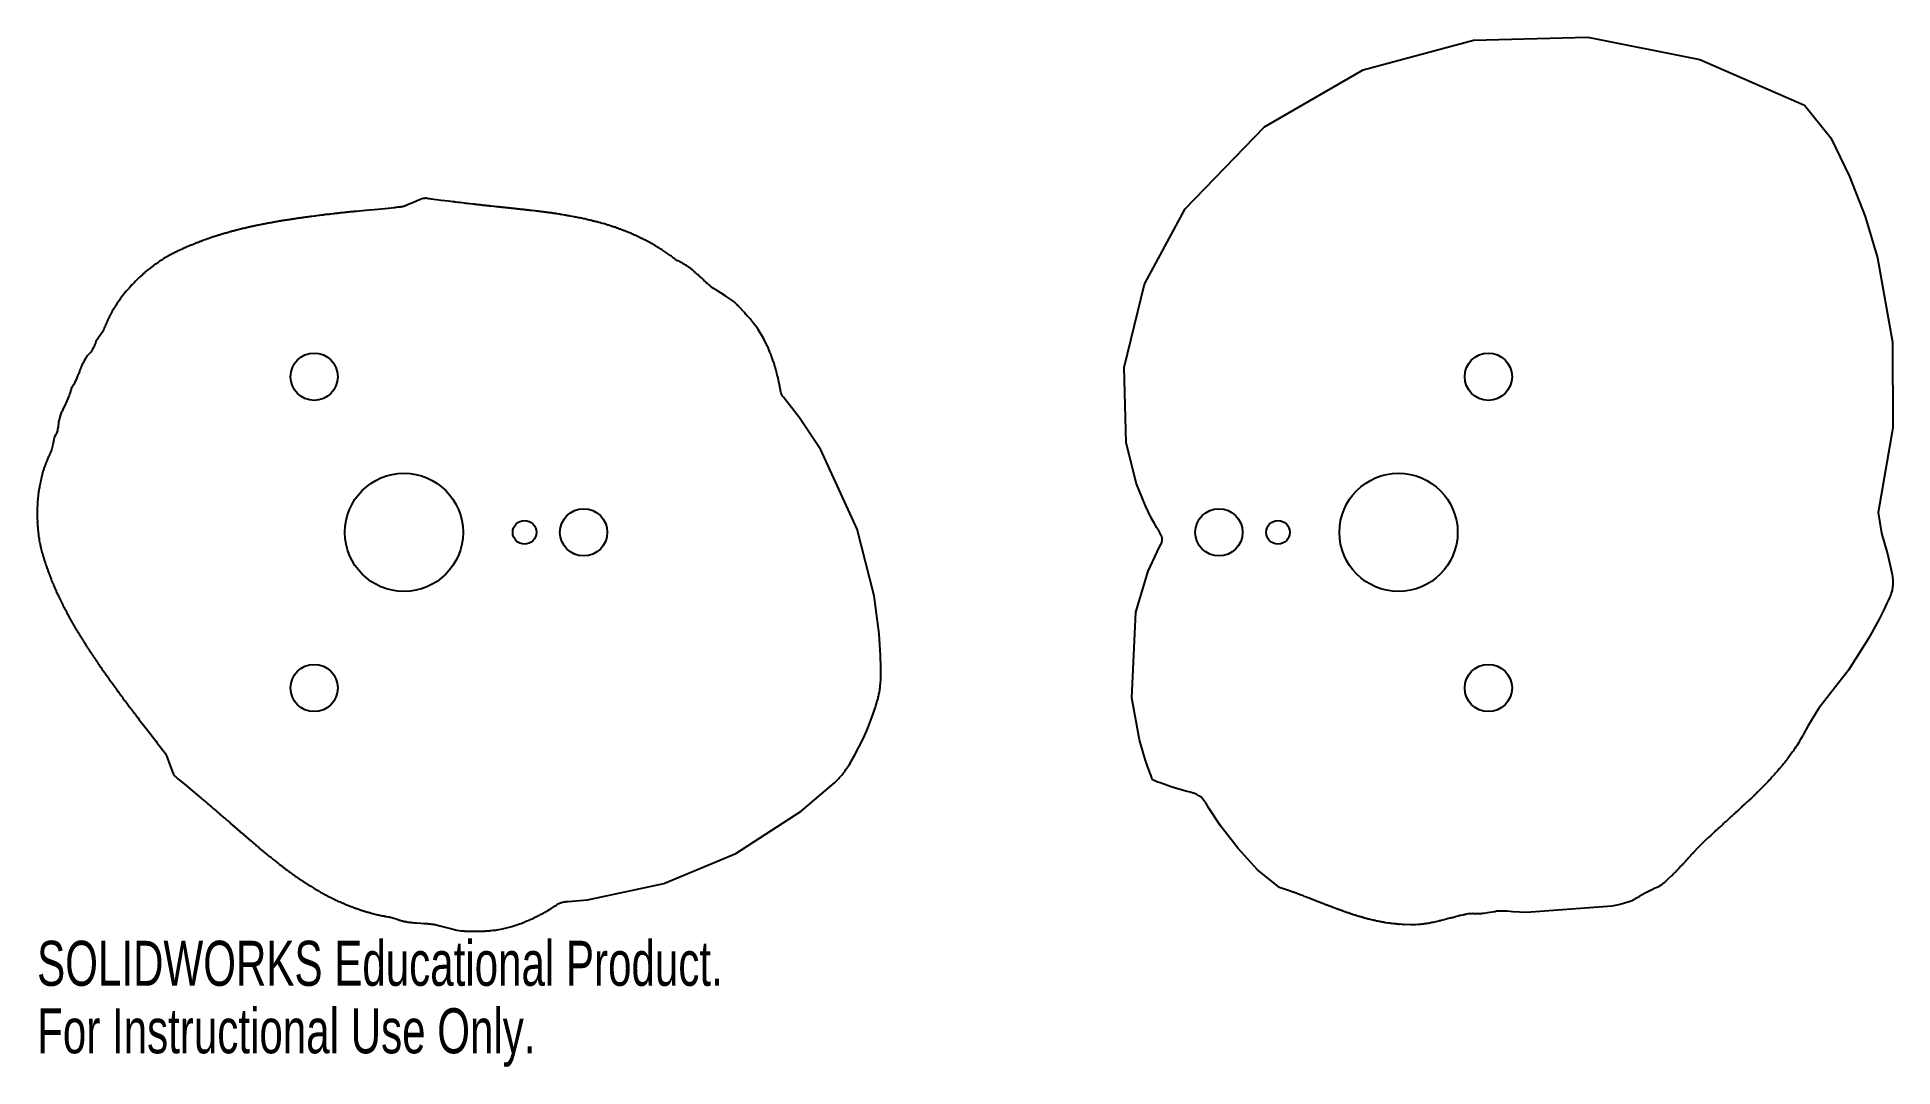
# Model space of a CAD drawing. Header units: inches. Extents: x -1.55 to 6.3, y -2.26 to 2.09.
import ezdxf

# ---------------------------------------------------------------- set-up
doc = ezdxf.new("R2010")
doc.units = ezdxf.units.IN
doc.header["$MEASUREMENT"] = 0
doc.styles.add('SLDTEXTSTYLE0', font='TXT', dxfattribs={"width": 0.7})

msp = doc.modelspace()

# ---------------------------------------------------------------- linework, layer by layer
at = {"color": 7, "linetype": 'Continuous', "flags": 128}
for points in [[(3.1971, 0), (3.1959, 0.0019), (3.195, 0.0033), (3.1934, 0.006), (3.1905, 0.0107), (3.1854, 0.0191), (3.1765, 0.0343), (3.1614, 0.0619), (3.1366, 0.1122), (3.0994, 0.2053), (3.0557, 0.3787), (3.0463, 0.6973), (3.1323, 1.0491), (3.3049, 1.3677), (3.64, 1.715), (4.0586, 1.9558), (4.5249, 2.0821), (5.0081, 2.0944), (5.482, 1.9993), (5.9257, 1.8071), (6.0369, 1.668), (6.1158, 1.5045), (6.182, 1.3354), (6.2346, 1.1616), (6.2972, 0.8042), (6.2991, 0.4414), (6.2374, 0.0839), (6.2508, -0.003), (6.2757, -0.0903), (6.2879, -0.1397), (6.2966, -0.1787), (6.2975, -0.1866), (6.2981, -0.1927), (6.2985, -0.1989), (6.2987, -0.2038), (6.299, -0.2149), (6.2982, -0.2236), (6.2981, -0.2306), (6.2974, -0.2362), (6.2965, -0.2417), (6.2955, -0.2459), (6.2933, -0.2526), (6.2917, -0.2579), (6.2903, -0.2633), (6.2884, -0.2672), (6.2865, -0.2732), (6.2845, -0.2777), (6.2808, -0.2857), (6.2742, -0.2999), (6.262, -0.3252), (6.2395, -0.37), (6.1965, -0.4485), (6.1109, -0.5834), (5.9861, -0.744), (5.9399, -0.8195), (5.9215, -0.8541), (5.9191, -0.859), (5.9165, -0.8623), (5.913, -0.8691), (5.9089, -0.8754), (5.9056, -0.8803), (5.903, -0.8853), (5.9008, -0.889), (5.8967, -0.8957), (5.8924, -0.9022), (5.8888, -0.9071), (5.8844, -0.9135), (5.881, -0.9185), (5.878, -0.924), (5.8749, -0.9276), (5.8605, -0.9478), (5.8542, -0.9567), (5.8511, -0.9604), (5.8486, -0.9631), (5.8464, -0.9669), (5.844, -0.9694), (5.8403, -0.9743), (5.8366, -0.9791), (5.8334, -0.9827), (5.8211, -0.9977), (5.819, -1.0004), (5.817, -1.0022), (5.8138, -1.0058), (5.811, -1.0098), (5.8087, -1.0127), (5.8054, -1.0162), (5.8029, -1.019), (5.7982, -1.0238), (5.7966, -1.0261), (5.7948, -1.0274), (5.7923, -1.0303), (5.7876, -1.0355), (5.7833, -1.0409), (5.781, -1.0429), (5.7796, -1.0449), (5.7769, -1.0477), (5.7746, -1.0497), (5.771, -1.0538), (5.7688, -1.0559), (5.7674, -1.0578), (5.7644, -1.0609), (5.7616, -1.0636), (5.7593, -1.0657), (5.7556, -1.0696), (5.7489, -1.0767), (5.7466, -1.0787), (5.7452, -1.0806), (5.7422, -1.0836), (5.7391, -1.0866), (5.7366, -1.0888), (5.7331, -1.0924), (5.7303, -1.095), (5.7276, -1.0978), (5.7251, -1.0996), (5.7223, -1.1023), (5.7203, -1.1047), (5.7163, -1.1083), (5.7114, -1.1132), (5.709, -1.1151), (5.7076, -1.117), (5.7035, -1.1207), (5.7007, -1.1239), (5.6956, -1.1286), (5.6935, -1.1308), (5.6915, -1.1322), (5.6895, -1.1345), (5.6876, -1.136), (5.6844, -1.1389), (5.6774, -1.1456), (5.6742, -1.1484), (5.6716, -1.1505), (5.6695, -1.1528), (5.6676, -1.1543), (5.6643, -1.1571), (5.6614, -1.1604), (5.659, -1.1628), (5.6557, -1.1657), (5.653, -1.1677), (5.6486, -1.172), (5.6385, -1.1815), (5.636, -1.1838), (5.6337, -1.1853), (5.6319, -1.1873), (5.6301, -1.1884), (5.6272, -1.1917), (5.6245, -1.1938), (5.6201, -1.198), (5.6156, -1.2022), (5.6119, -1.2052), (5.6097, -1.2079), (5.6074, -1.2093), (5.6037, -1.2123), (5.6006, -1.2161), (5.5976, -1.2183), (5.5946, -1.2216), (5.5919, -1.2236), (5.5873, -1.2276), (5.5827, -1.2316), (5.5794, -1.2351), (5.5749, -1.2393), (5.5711, -1.2422), (5.5679, -1.2459), (5.5648, -1.248), (5.5625, -1.2506), (5.5606, -1.2526), (5.5569, -1.2555), (5.5505, -1.2612), (5.5472, -1.2648), (5.5441, -1.267), (5.5394, -1.2719), (5.5291, -1.2816), (5.5208, -1.2889), (5.5063, -1.3025), (5.4881, -1.3203), (5.4743, -1.3346), (5.4547, -1.3549), (5.4524, -1.3581), (5.4501, -1.3602), (5.4461, -1.3639), (5.4425, -1.368), (5.44, -1.3715), (5.435, -1.3763), (5.4312, -1.3803), (5.4276, -1.3843), (5.4251, -1.3878), (5.4214, -1.3918), (5.4182, -1.3947), (5.4131, -1.4003), (5.4097, -1.4039), (5.4074, -1.4071), (5.4043, -1.4096), (5.4026, -1.4121), (5.3942, -1.4212), (5.3857, -1.4302), (5.382, -1.4341), (5.3786, -1.4369), (5.3738, -1.4418), (5.3701, -1.4458), (5.3663, -1.4497), (5.3629, -1.4525), (5.3502, -1.4644), (5.3445, -1.4698), (5.3396, -1.4736), (5.3351, -1.4779), (5.3312, -1.4809), (5.3158, -1.4934), (5.3094, -1.4982), (5.304, -1.5012), (5.2937, -1.5054), (5.2834, -1.5095), (5.2791, -1.5116), (5.2756, -1.5132), (5.2707, -1.5157), (5.2667, -1.5175), (5.26, -1.5213), (5.256, -1.5231), (5.2532, -1.5252), (5.2478, -1.5279), (5.2355, -1.5343), (5.226, -1.5397), (5.2194, -1.544), (5.2139, -1.5468), (5.2088, -1.5501), (5.2044, -1.5521), (5.1992, -1.5554), (5.1951, -1.558), (5.1907, -1.5598), (5.1872, -1.5612), (5.1798, -1.5637), (5.1741, -1.5658), (5.1636, -1.5689), (5.1446, -1.5736), (5.1101, -1.5803), (4.7486, -1.6077), (4.6917, -1.6047), (4.6667, -1.6027), (4.6558, -1.6025), (4.6509, -1.602), (4.6472, -1.6024), (4.6428, -1.6019), (4.6394, -1.6021), (4.6333, -1.6022), (4.6273, -1.6024), (4.6225, -1.6026), (4.6192, -1.6035), (4.6165, -1.6042), (4.6118, -1.6049), (4.6034, -1.6067), (4.5841, -1.6098), (4.569, -1.6116), (4.562, -1.6125), (4.559, -1.6132), (4.5565, -1.6129), (4.5535, -1.6131), (4.551, -1.6133), (4.5486, -1.6138), (4.5467, -1.6135), (4.5436, -1.6137), (4.5411, -1.6139), (4.5383, -1.6136), (4.5356, -1.6138), (4.5293, -1.6134), (4.5244, -1.6133), (4.5205, -1.6126), (4.5174, -1.6128), (4.5119, -1.6128), (4.5021, -1.6137), (4.4951, -1.615), (4.492, -1.6156), (4.4895, -1.616), (4.4868, -1.6173), (4.4843, -1.6176), (4.48, -1.6184), (4.4714, -1.6206), (4.4675, -1.6211), (4.4648, -1.6224), (4.4609, -1.623), (4.458, -1.6239), (4.4526, -1.625), (4.4407, -1.6284), (4.4355, -1.6299), (4.4314, -1.6308), (4.4276, -1.6317), (4.4245, -1.6321), (4.4193, -1.6335), (4.414, -1.6349), (4.41, -1.6363), (4.4007, -1.639), (4.3932, -1.6404), (4.3885, -1.6418), (4.3848, -1.6429), (4.3809, -1.6433), (4.378, -1.6445), (4.3713, -1.6459), (4.366, -1.6472), (4.3539, -1.6498), (4.3485, -1.6507), (4.3443, -1.6513), (4.3406, -1.6525), (4.3375, -1.6526), (4.3322, -1.6538), (4.3267, -1.6542), (4.3226, -1.6553), (4.3171, -1.6556), (4.313, -1.6567), (4.3086, -1.657), (4.3052, -1.6571), (4.301, -1.6582), (4.2975, -1.6584), (4.2912, -1.6587), (4.28, -1.6592), (4.2601, -1.66), (4.2349, -1.6591), (4.2286, -1.6592), (4.2238, -1.6584), (4.2152, -1.6577), (4.2102, -1.6578), (4.2064, -1.657), (4.2024, -1.657), (4.1994, -1.6567), (4.1956, -1.6562), (4.1925, -1.6562), (4.1896, -1.6553), (4.1871, -1.6554), (4.1802, -1.6545), (4.1749, -1.6537), (4.1695, -1.653), (4.1652, -1.6527), (4.153, -1.6508), (4.1477, -1.6498), (4.1452, -1.6497), (4.1435, -1.649), (4.1405, -1.6485), (4.1382, -1.6479), (4.134, -1.6471), (4.1297, -1.6468), (4.1265, -1.6459), (4.1196, -1.6447), (4.1141, -1.6437), (4.1089, -1.6421), (4.1045, -1.6416), (4.1011, -1.6407), (4.0986, -1.6397), (4.0938, -1.6386), (4.0883, -1.6375), (4.0857, -1.6366), (4.0829, -1.6362), (4.0795, -1.6353), (4.0769, -1.6343), (4.0741, -1.6342), (4.0721, -1.6333), (4.0691, -1.6326), (4.0667, -1.6321), (4.0641, -1.631), (4.0613, -1.6303), (4.0586, -1.6298), (4.056, -1.6288), (4.0533, -1.6279), (4.0506, -1.6274), (4.0479, -1.6265), (4.0453, -1.6255), (4.0423, -1.6247), (4.0399, -1.6241), (4.0345, -1.6229), (4.0319, -1.6218), (4.0292, -1.6211), (4.0265, -1.6205), (4.0239, -1.6194), (4.0212, -1.6185), (4.0185, -1.6179), (4.0159, -1.617), (4.0133, -1.6159), (4.0106, -1.6152), (4.0079, -1.6145), (4.0053, -1.6133), (4.0027, -1.6125), (3.9999, -1.6119), (3.9973, -1.6108), (3.9947, -1.6098), (3.992, -1.6091), (3.9894, -1.6083), (3.9868, -1.6071), (3.9835, -1.606), (3.981, -1.6048), (3.9763, -1.6034), (3.9738, -1.6022), (3.9711, -1.6013), (3.9684, -1.6006), (3.9658, -1.5995), (3.9633, -1.5984), (3.9606, -1.5977), (3.9579, -1.5968), (3.9554, -1.5956), (3.9528, -1.5947), (3.9501, -1.5939), (3.9472, -1.5928), (3.9449, -1.5917), (3.9416, -1.5905), (3.9389, -1.5899), (3.9343, -1.5883), (3.9318, -1.5871), (3.9291, -1.5862), (3.9265, -1.5854), (3.9239, -1.5841), (3.9214, -1.583), (3.9187, -1.5823), (3.9161, -1.5812), (3.9136, -1.58), (3.911, -1.5791), (3.9083, -1.5782), (3.9055, -1.5768), (3.903, -1.5765), (3.9002, -1.5751), (3.898, -1.5741), (3.8953, -1.5733), (3.8927, -1.5721), (3.8896, -1.5706), (3.8868, -1.5702), (3.8823, -1.5681), (3.8791, -1.5669), (3.8766, -1.5656), (3.872, -1.5639), (3.8674, -1.5621), (3.8638, -1.5608), (3.8573, -1.5584), (3.8538, -1.5567), (3.8508, -1.5561), (3.8481, -1.5547), (3.846, -1.5537), (3.8422, -1.5526), (3.8396, -1.5511), (3.8365, -1.5505), (3.8345, -1.5491), (3.8314, -1.5485), (3.8294, -1.5472), (3.8253, -1.546), (3.8217, -1.5446), (3.819, -1.5431), (3.8137, -1.5417), (3.8087, -1.5397), (3.8049, -1.5378), (3.7957, -1.5346), (3.7919, -1.5327), (3.7885, -1.5319), (3.7803, -1.5288), (3.7739, -1.5263), (3.7701, -1.5252), (3.7675, -1.5237), (3.7645, -1.5228), (3.7622, -1.5221), (3.7415, -1.5143), (3.7038, -1.5014), (3.6105, -1.4268), (3.5286, -1.3376), (3.4547, -1.2418), (3.405, -1.1658), (3.3921, -1.1439), (3.3903, -1.1408), (3.3884, -1.1389), (3.387, -1.1366), (3.386, -1.1346), (3.3831, -1.1308), (3.3806, -1.1279), (3.3786, -1.126), (3.3768, -1.1239), (3.3749, -1.1215), (3.3728, -1.12), (3.37, -1.1179), (3.3677, -1.1162), (3.3652, -1.1153), (3.3634, -1.1139), (3.3538, -1.1084), (3.3512, -1.1074), (3.3486, -1.1062), (3.3459, -1.1048), (3.3434, -1.1043), (3.334, -1.1012), (3.3264, -1.0993), (3.3128, -1.0957), (3.2887, -1.089), (3.2459, -1.0759), (3.2036, -1.0613), (3.1851, -1.0545), (3.177, -1.0514), (3.1734, -1.0501), (3.1711, -1.0483), (3.1666, -1.0452), (3.1645, -1.0399), (3.1604, -1.0294), (3.1524, -1.0081), (3.1375, -0.9652), (3.112, -0.8781), (3.0796, -0.6995), (3.0959, -0.3381), (3.1481, -0.1644), (3.1858, -0.0818), (3.1965, -0.0617), (3.2019, -0.0518), (3.2028, -0.0506), (3.2028, -0.0492), (3.2035, -0.0478), (3.2042, -0.0467), (3.2042, -0.0453), (3.2049, -0.0441), (3.2056, -0.0429), (3.2056, -0.0415), (3.2063, -0.0402), (3.2063, -0.0388), (3.2076, -0.0363), (3.2079, -0.035), (3.2083, -0.0337), (3.2082, -0.0309), (3.2081, -0.0277), (3.208, -0.0252), (3.2073, -0.024), (3.2072, -0.0226), (3.2071, -0.0212), (3.2063, -0.02), (3.2064, -0.0184), (3.2059, -0.0173), (3.2055, -0.016), (3.2051, -0.0147), (3.204, -0.0122), (3.2026, -0.0098), (3.1995, -0.005), (3.198, -0.0026), (3.1972, -0.0014), (3.1971, 0)], [(0, 1.3788), (-0.0024, 1.378), (-0.0048, 1.3773), (-0.0073, 1.3769), (-0.0098, 1.3765), (-0.0131, 1.3765), (-0.0154, 1.3756), (-0.0199, 1.3755), (-0.0234, 1.3748), (-0.0263, 1.3748), (-0.0312, 1.3739), (-0.0362, 1.3737), (-0.04, 1.3729), (-0.0807, 1.3688), (-0.1266, 1.3646), (-0.1468, 1.3626), (-0.1627, 1.3608), (-0.1882, 1.359), (-0.1995, 1.3574), (-0.2083, 1.3568), (-0.2118, 1.3563), (-0.2146, 1.3559), (-0.2173, 1.3562), (-0.2195, 1.3558), (-0.2244, 1.355), (-0.2283, 1.3552), (-0.2332, 1.3543), (-0.2354, 1.3539), (-0.2371, 1.3536), (-0.2409, 1.3537), (-0.244, 1.3532), (-0.2484, 1.353), (-0.2519, 1.3525), (-0.2582, 1.3519), (-0.2617, 1.3514), (-0.2645, 1.3508), (-0.2693, 1.3507), (-0.2729, 1.3499), (-0.2756, 1.3503), (-0.2805, 1.3491), (-0.2832, 1.3494), (-0.2854, 1.3489), (-0.2892, 1.348), (-0.2927, 1.3481), (-0.2955, 1.3475), (-0.3004, 1.3472), (-0.3091, 1.346), (-0.314, 1.3457), (-0.3178, 1.3449), (-0.3247, 1.3442), (-0.3291, 1.3436), (-0.3326, 1.3436), (-0.3361, 1.3426), (-0.3388, 1.3427), (-0.3423, 1.3419), (-0.345, 1.342), (-0.3499, 1.3413), (-0.3561, 1.3402), (-0.361, 1.3397), (-0.3697, 1.3385), (-0.3758, 1.3375), (-0.3786, 1.3376), (-0.3807, 1.3369), (-0.3894, 1.3361), (-0.3943, 1.3355), (-0.3981, 1.335), (-0.4019, 1.3341), (-0.4049, 1.3338), (-0.4074, 1.3335), (-0.4099, 1.3331), (-0.4127, 1.333), (-0.4149, 1.3323), (-0.4177, 1.3323), (-0.4199, 1.3316), (-0.4224, 1.3315), (-0.425, 1.3315), (-0.428, 1.3305), (-0.4305, 1.3306), (-0.4329, 1.3297), (-0.4349, 1.3299), (-0.4374, 1.3294), (-0.4399, 1.329), (-0.4424, 1.3286), (-0.4449, 1.3282), (-0.4477, 1.3281), (-0.4499, 1.3273), (-0.4524, 1.3272), (-0.4549, 1.3271), (-0.4576, 1.3261), (-0.4599, 1.3262), (-0.4624, 1.3257), (-0.4649, 1.3253), (-0.4677, 1.3252), (-0.4698, 1.3243), (-0.4724, 1.3243), (-0.4749, 1.324), (-0.4773, 1.3235), (-0.4799, 1.3233), (-0.4848, 1.3222), (-0.4873, 1.3221), (-0.4898, 1.3217), (-0.4923, 1.3211), (-0.4948, 1.3209), (-0.4976, 1.3207), (-0.4997, 1.3198), (-0.5023, 1.3197), (-0.5047, 1.3192), (-0.5072, 1.3186), (-0.5097, 1.3185), (-0.5123, 1.3182), (-0.5147, 1.3176), (-0.5172, 1.3171), (-0.5197, 1.317), (-0.5222, 1.3166), (-0.5247, 1.316), (-0.5272, 1.3156), (-0.5297, 1.3155), (-0.5324, 1.3143), (-0.5346, 1.3143), (-0.5371, 1.3137), (-0.5395, 1.3131), (-0.542, 1.3129), (-0.5446, 1.3126), (-0.547, 1.3119), (-0.5495, 1.3114), (-0.552, 1.3112), (-0.5545, 1.3108), (-0.5569, 1.3101), (-0.5594, 1.3097), (-0.5644, 1.3091), (-0.567, 1.3089), (-0.5694, 1.3082), (-0.5719, 1.3076), (-0.5744, 1.3073), (-0.5769, 1.3069), (-0.5793, 1.3061), (-0.5818, 1.3057), (-0.5843, 1.3054), (-0.5867, 1.3048), (-0.5892, 1.304), (-0.5921, 1.3042), (-0.5942, 1.3034), (-0.5967, 1.3031), (-0.5992, 1.3026), (-0.6016, 1.3018), (-0.6041, 1.3013), (-0.6066, 1.3011), (-0.609, 1.3003), (-0.614, 1.2995), (-0.6164, 1.2989), (-0.619, 1.2986), (-0.6214, 1.298), (-0.6238, 1.2971), (-0.6267, 1.2972), (-0.6288, 1.2963), (-0.6313, 1.2959), (-0.6338, 1.2955), (-0.6365, 1.2945), (-0.6388, 1.2947), (-0.6412, 1.2937), (-0.6437, 1.2932), (-0.6462, 1.2928), (-0.6485, 1.2919), (-0.6514, 1.2919), (-0.6535, 1.291), (-0.656, 1.2904), (-0.6585, 1.29), (-0.6612, 1.2892), (-0.6635, 1.2891), (-0.6658, 1.2882), (-0.6682, 1.2875), (-0.6708, 1.2871), (-0.6732, 1.2863), (-0.6781, 1.2853), (-0.6808, 1.2844), (-0.6831, 1.2844), (-0.6855, 1.2835), (-0.688, 1.2831), (-0.6907, 1.2822), (-0.693, 1.2821), (-0.6953, 1.2812), (-0.6977, 1.2804), (-0.7027, 1.2794), (-0.7052, 1.2789), (-0.7075, 1.2779), (-0.7104, 1.2777), (-0.7125, 1.2768), (-0.7155, 1.2758), (-0.7181, 1.2757), (-0.7204, 1.2747), (-0.7223, 1.2744), (-0.7249, 1.2733), (-0.7273, 1.2733), (-0.7296, 1.2722), (-0.732, 1.2716), (-0.737, 1.2705), (-0.7394, 1.2697), (-0.7417, 1.2687), (-0.7446, 1.2685), (-0.7466, 1.2674), (-0.7491, 1.2669), (-0.7515, 1.266), (-0.7564, 1.2648), (-0.759, 1.2637), (-0.7613, 1.2635), (-0.7642, 1.2623), (-0.7668, 1.262), (-0.7691, 1.261), (-0.771, 1.2607), (-0.7736, 1.2595), (-0.7759, 1.2593), (-0.7782, 1.2582), (-0.7806, 1.2575), (-0.7855, 1.2562), (-0.7879, 1.2553), (-0.7902, 1.2542), (-0.7934, 1.2538), (-0.7956, 1.2526), (-0.8, 1.2515), (-0.8024, 1.2509), (-0.8047, 1.2497), (-0.8076, 1.2493), (-0.8095, 1.2482), (-0.8125, 1.2471), (-0.815, 1.2466), (-0.8192, 1.2451), (-0.8246, 1.2435), (-0.8288, 1.242), (-0.8314, 1.2409), (-0.8336, 1.2403), (-0.8361, 1.239), (-0.8384, 1.2388), (-0.8406, 1.2375), (-0.8431, 1.2367), (-0.8479, 1.2352), (-0.8502, 1.2342), (-0.8524, 1.233), (-0.8553, 1.2325), (-0.8573, 1.2314), (-0.8597, 1.2307), (-0.8619, 1.2295), (-0.8648, 1.229), (-0.8667, 1.2278), (-0.8696, 1.2265), (-0.8721, 1.226), (-0.8762, 1.2243), (-0.8791, 1.2228), (-0.8816, 1.2225), (-0.8857, 1.2206), (-0.8886, 1.2193), (-0.891, 1.2186), (-0.895, 1.2166), (-0.8998, 1.2149), (-0.9021, 1.214), (-0.9043, 1.2126), (-0.9071, 1.2113), (-0.9096, 1.2107), (-0.9137, 1.2089), (-0.919, 1.2069), (-0.9211, 1.2055), (-0.923, 1.205), (-0.9255, 1.2035), (-0.9278, 1.2031), (-0.9299, 1.2017), (-0.9322, 1.2008), (-0.9346, 1.1998), (-0.9367, 1.1984), (-0.9414, 1.1964), (-0.946, 1.1945), (-0.9482, 1.1931), (-0.9506, 1.1922), (-0.9553, 1.1903), (-0.9578, 1.1889), (-0.9596, 1.1877), (-0.962, 1.1868), (-0.9642, 1.1854), (-0.967, 1.1847), (-0.9688, 1.1834), (-0.9711, 1.1823), (-0.9734, 1.1813), (-0.9755, 1.1799), (-0.9778, 1.1787), (-0.9801, 1.1778), (-0.9822, 1.1763), (-0.9851, 1.1756), (-0.9868, 1.1742), (-0.9892, 1.1732), (-0.9914, 1.1721), (-0.9935, 1.1706), (-0.9958, 1.1695), (-0.9981, 1.1685), (-1.0002, 1.167), (-1.0024, 1.1658), (-1.0048, 1.1648), (-1.0068, 1.1633), (-1.0091, 1.1621), (-1.0117, 1.1609), (-1.0133, 1.1593), (-1.0162, 1.1579), (-1.0182, 1.1565), (-1.0218, 1.1539), (-1.0257, 1.1517), (-1.0287, 1.1498), (-1.0318, 1.1481), (-1.0338, 1.1462), (-1.0369, 1.1446), (-1.0389, 1.1426), (-1.043, 1.1398), (-1.0482, 1.1363), (-1.0523, 1.1336), (-1.0564, 1.1308), (-1.0592, 1.128), (-1.0752, 1.116), (-1.0791, 1.1131), (-1.082, 1.1104), (-1.0853, 1.1083), (-1.0875, 1.1061), (-1.0908, 1.103), (-1.0937, 1.1011), (-1.0981, 1.0965), (-1.1031, 1.0927), (-1.1066, 1.0891), (-1.1115, 1.0852), (-1.115, 1.0816), (-1.119, 1.0787), (-1.1217, 1.0758), (-1.1361, 1.0617), (-1.1422, 1.0551), (-1.1449, 1.0522), (-1.147, 1.0499), (-1.1501, 1.0475), (-1.1523, 1.0452), (-1.1561, 1.041), (-1.1629, 1.0334), (-1.1749, 1.0197), (-1.2002, 0.9874), (-1.2025, 0.9836), (-1.2046, 0.9808), (-1.2085, 0.9758), (-1.212, 0.9705), (-1.2149, 0.9665), (-1.2184, 0.9612), (-1.2207, 0.9569), (-1.2225, 0.9548), (-1.2239, 0.953), (-1.2256, 0.9496), (-1.2278, 0.9467), (-1.2287, 0.9441), (-1.2318, 0.9401), (-1.2342, 0.9359), (-1.2359, 0.9324), (-1.2401, 0.9247), (-1.2423, 0.9214), (-1.2433, 0.9185), (-1.2452, 0.916), (-1.2461, 0.9136), (-1.248, 0.9096), (-1.2504, 0.9051), (-1.2513, 0.9027), (-1.2526, 0.9005), (-1.2535, 0.8982), (-1.2543, 0.8958), (-1.2556, 0.8936), (-1.2566, 0.8913), (-1.2574, 0.8888), (-1.2586, 0.8866), (-1.2597, 0.8843), (-1.2604, 0.8819), (-1.2616, 0.8796), (-1.2627, 0.8773), (-1.2642, 0.8725), (-1.2653, 0.8695), (-1.2665, 0.8673), (-1.2679, 0.8631), (-1.2701, 0.8585), (-1.271, 0.8558), (-1.2723, 0.8539), (-1.274, 0.8512), (-1.2747, 0.8488), (-1.2773, 0.845), (-1.3004, 0.8111), (-1.3035, 0.807), (-1.3043, 0.8043), (-1.3054, 0.8023), (-1.3058, 0.7991), (-1.307, 0.7969), (-1.3075, 0.7944), (-1.3087, 0.7928), (-1.3097, 0.7893), (-1.3113, 0.7869), (-1.3119, 0.7842), (-1.3131, 0.7823), (-1.3177, 0.7745), (-1.321, 0.7689), (-1.3224, 0.7664), (-1.3241, 0.765), (-1.3255, 0.7625), (-1.3266, 0.7606), (-1.3297, 0.7581), (-1.3312, 0.756), (-1.3329, 0.7542), (-1.3347, 0.7524), (-1.3362, 0.7503), (-1.3397, 0.7466), (-1.3427, 0.7425), (-1.3461, 0.7371), (-1.349, 0.733), (-1.3533, 0.725), (-1.3587, 0.7148), (-1.3611, 0.7103), (-1.3621, 0.7065), (-1.364, 0.703), (-1.3655, 0.7001), (-1.3674, 0.6948), (-1.3688, 0.692), (-1.3691, 0.6895), (-1.3712, 0.6855), (-1.3729, 0.6802), (-1.3749, 0.6762), (-1.3762, 0.672), (-1.3778, 0.6689), (-1.382, 0.6582), (-1.3851, 0.6499), (-1.39, 0.6394), (-1.3921, 0.6348), (-1.3943, 0.6315), (-1.3959, 0.6283), (-1.397, 0.6256), (-1.3997, 0.6214), (-1.4025, 0.6173), (-1.4034, 0.6152), (-1.4047, 0.614), (-1.4059, 0.6118), (-1.4074, 0.6098), (-1.4086, 0.6048), (-1.4091, 0.6017), (-1.4103, 0.5994), (-1.4112, 0.595), (-1.4119, 0.5916), (-1.4129, 0.5889), (-1.4147, 0.5842), (-1.4161, 0.5794), (-1.4176, 0.5757), (-1.4258, 0.5569), (-1.4366, 0.5337), (-1.4417, 0.5237), (-1.4433, 0.5189), (-1.4454, 0.5157), (-1.4465, 0.5123), (-1.4474, 0.5096), (-1.4497, 0.5053), (-1.4527, 0.4968), (-1.4578, 0.4817), (-1.4588, 0.4786), (-1.4587, 0.4761), (-1.4603, 0.4718), (-1.4611, 0.4668), (-1.4611, 0.4642), (-1.4616, 0.4618), (-1.4618, 0.4592), (-1.4618, 0.4567), (-1.4624, 0.4542), (-1.4626, 0.4517), (-1.4627, 0.446), (-1.4639, 0.4416), (-1.4652, 0.4354), (-1.4666, 0.4305), (-1.4691, 0.4218), (-1.4737, 0.4114), (-1.4779, 0.4035), (-1.4804, 0.3985), (-1.481, 0.396), (-1.4815, 0.394), (-1.4815, 0.3909), (-1.4822, 0.3884), (-1.4834, 0.384), (-1.4842, 0.3777), (-1.4854, 0.3728), (-1.4876, 0.364), (-1.4903, 0.3527), (-1.491, 0.35), (-1.4915, 0.3478), (-1.4931, 0.3442), (-1.4937, 0.3413), (-1.4949, 0.3395), (-1.4958, 0.3368), (-1.4969, 0.3348), (-1.4993, 0.3297), (-1.5, 0.3273), (-1.5011, 0.3256), (-1.5023, 0.3226), (-1.5038, 0.3206), (-1.5054, 0.3164), (-1.5065, 0.3142), (-1.5072, 0.3117), (-1.5084, 0.3091), (-1.5095, 0.3072), (-1.5103, 0.3047), (-1.5114, 0.3025), (-1.5125, 0.3002), (-1.5132, 0.2978), (-1.5143, 0.2955), (-1.5155, 0.2932), (-1.5163, 0.2905), (-1.5172, 0.2885), (-1.5213, 0.2764), (-1.5231, 0.2711), (-1.5242, 0.2668), (-1.5255, 0.264), (-1.5259, 0.2615), (-1.5273, 0.2573), (-1.5293, 0.2497), (-1.5308, 0.2455), (-1.5314, 0.242), (-1.5327, 0.2388), (-1.5331, 0.236), (-1.5357, 0.225), (-1.5381, 0.214), (-1.5398, 0.2053), (-1.542, 0.1943), (-1.5426, 0.1893), (-1.5438, 0.1856), (-1.5441, 0.1828), (-1.5444, 0.1807), (-1.5449, 0.1768), (-1.5456, 0.1698), (-1.5503, 0.1289), (-1.5517, 0.0879), (-1.5517, 0.0736), (-1.552, 0.0672), (-1.5521, 0.0644), (-1.5514, 0.0623), (-1.5516, 0.0587), (-1.5516, 0.0559), (-1.5518, 0.0531), (-1.551, 0.0511), (-1.5512, 0.0482), (-1.5512, 0.046), (-1.5514, 0.0421), (-1.5506, 0.0387), (-1.5507, 0.0359), (-1.5501, 0.031), (-1.5502, 0.0282), (-1.5502, 0.026), (-1.5497, 0.0221), (-1.5488, 0.0134), (-1.5489, 0.0094), (-1.548, 0.0065), (-1.5478, 0.0025), (-1.5474, -0.0006), (-1.5474, -0.0038), (-1.5466, -0.0062), (-1.5467, -0.0094), (-1.5458, -0.0117), (-1.5458, -0.0162), (-1.545, -0.0217), (-1.5441, -0.026), (-1.5432, -0.0303), (-1.5431, -0.0338), (-1.5418, -0.04), (-1.5414, -0.0428), (-1.5406, -0.0449), (-1.5398, -0.0498), (-1.5396, -0.0538), (-1.538, -0.0586), (-1.5377, -0.0612), (-1.537, -0.0636), (-1.5362, -0.066), (-1.5359, -0.0685), (-1.5352, -0.0709), (-1.5343, -0.0733), (-1.5339, -0.0759), (-1.5333, -0.0783), (-1.5321, -0.0832), (-1.5307, -0.0858), (-1.5304, -0.088), (-1.5296, -0.0904), (-1.5288, -0.0928), (-1.5284, -0.0953), (-1.5276, -0.0977), (-1.5268, -0.1001), (-1.5264, -0.1027), (-1.5256, -0.1057), (-1.5244, -0.108), (-1.5231, -0.1122), (-1.5226, -0.1147), (-1.5217, -0.1171), (-1.5209, -0.1198), (-1.5198, -0.1218), (-1.5191, -0.1246), (-1.5187, -0.1268), (-1.5177, -0.1291), (-1.5171, -0.1316), (-1.515, -0.1368), (-1.5145, -0.1393), (-1.5136, -0.1411), (-1.5131, -0.1436), (-1.5124, -0.146), (-1.5104, -0.1507), (-1.5093, -0.1537), (-1.5088, -0.1561), (-1.5074, -0.1583), (-1.5072, -0.1603), (-1.5061, -0.1626), (-1.5054, -0.165), (-1.5035, -0.1697), (-1.5027, -0.1728), (-1.5016, -0.1751), (-1.4997, -0.1791), (-1.4989, -0.1822), (-1.4983, -0.1846), (-1.4962, -0.1886), (-1.4951, -0.1916), (-1.4946, -0.194), (-1.4927, -0.1981), (-1.4906, -0.2034), (-1.489, -0.2075), (-1.488, -0.2105), (-1.4866, -0.2127), (-1.4849, -0.2168), (-1.4828, -0.2214), (-1.4822, -0.2239), (-1.481, -0.2261), (-1.4801, -0.2288), (-1.4788, -0.2307), (-1.4782, -0.2332), (-1.4773, -0.2356), (-1.4751, -0.2401), (-1.474, -0.2424), (-1.4734, -0.2449), (-1.4715, -0.2476), (-1.4709, -0.25), (-1.4689, -0.254), (-1.4677, -0.2562), (-1.4669, -0.2586), (-1.4647, -0.2632), (-1.4636, -0.2662), (-1.4621, -0.2682), (-1.4613, -0.2706), (-1.4603, -0.2723), (-1.4595, -0.275), (-1.458, -0.2768), (-1.4573, -0.2793), (-1.4561, -0.2815), (-1.4536, -0.2866), (-1.4525, -0.2888), (-1.4513, -0.2905), (-1.4505, -0.2929), (-1.4496, -0.2952), (-1.4472, -0.2997), (-1.4459, -0.3019), (-1.4452, -0.3043), (-1.4434, -0.3066), (-1.4428, -0.3088), (-1.4415, -0.3117), (-1.44, -0.3137), (-1.4381, -0.3178), (-1.4357, -0.3222), (-1.4347, -0.3249), (-1.4332, -0.3266), (-1.4322, -0.329), (-1.4309, -0.3312), (-1.4298, -0.3338), (-1.4284, -0.3356), (-1.4275, -0.3379), (-1.4265, -0.3402), (-1.4239, -0.3446), (-1.4226, -0.3468), (-1.4218, -0.3492), (-1.4199, -0.3514), (-1.4192, -0.3536), (-1.4178, -0.3564), (-1.4162, -0.3584), (-1.4141, -0.3623), (-1.4115, -0.3667), (-1.4107, -0.3691), (-1.4093, -0.3712), (-1.4066, -0.3755), (-1.4055, -0.3778), (-1.4046, -0.3801), (-1.4026, -0.3823), (-1.4019, -0.3844), (-1.4005, -0.3866), (-1.3992, -0.3888), (-1.3965, -0.393), (-1.3956, -0.3954), (-1.3943, -0.3975), (-1.3915, -0.4018), (-1.3902, -0.404), (-1.3893, -0.4063), (-1.3878, -0.4091), (-1.3861, -0.411), (-1.385, -0.4133), (-1.3838, -0.4148), (-1.3828, -0.4172), (-1.3816, -0.4194), (-1.3787, -0.4236), (-1.3773, -0.4257), (-1.3762, -0.428), (-1.3749, -0.4305), (-1.3734, -0.4321), (-1.3722, -0.4344), (-1.3707, -0.4364), (-1.3695, -0.4387), (-1.3684, -0.441), (-1.367, -0.443), (-1.3656, -0.4451), (-1.3644, -0.4477), (-1.3627, -0.4493), (-1.3617, -0.4516), (-1.3603, -0.4538), (-1.3588, -0.4558), (-1.3576, -0.458), (-1.3565, -0.4603), (-1.355, -0.4623), (-1.352, -0.4664), (-1.3506, -0.4685), (-1.3495, -0.4708), (-1.3482, -0.4729), (-1.3466, -0.475), (-1.3454, -0.4772), (-1.3442, -0.4794), (-1.3427, -0.4814), (-1.3412, -0.4835), (-1.3401, -0.4858), (-1.3388, -0.4879), (-1.3356, -0.4919), (-1.3332, -0.4964), (-1.3301, -0.5003), (-1.3288, -0.5033), (-1.3269, -0.505), (-1.3244, -0.5087), (-1.3235, -0.5114), (-1.322, -0.5131), (-1.3206, -0.5152), (-1.3194, -0.5174), (-1.3179, -0.5195), (-1.3163, -0.5214), (-1.3149, -0.5236), (-1.3137, -0.5258), (-1.3122, -0.5278), (-1.3106, -0.5297), (-1.3093, -0.5319), (-1.308, -0.5341), (-1.3063, -0.536), (-1.3048, -0.538), (-1.3037, -0.5407), (-1.3022, -0.5424), (-1.3009, -0.5446), (-1.2995, -0.5466), (-1.2978, -0.5485), (-1.2964, -0.5506), (-1.2951, -0.5528), (-1.2935, -0.5547), (-1.2909, -0.5591), (-1.2892, -0.561), (-1.2878, -0.5631), (-1.2851, -0.5673), (-1.2838, -0.5695), (-1.2822, -0.5714), (-1.2803, -0.5736), (-1.2795, -0.5757), (-1.2778, -0.5776), (-1.2764, -0.5797), (-1.2736, -0.5839), (-1.2722, -0.586), (-1.2704, -0.5878), (-1.2677, -0.5921), (-1.2657, -0.5945), (-1.2647, -0.5969), (-1.2622, -0.6006), (-1.2604, -0.6024), (-1.259, -0.6045), (-1.2562, -0.6087), (-1.2528, -0.6132), (-1.2504, -0.617), (-1.2489, -0.619), (-1.2471, -0.6208), (-1.2442, -0.6249), (-1.2408, -0.6303), (-1.2379, -0.6343), (-1.2349, -0.6383), (-1.2324, -0.6413), (-1.2313, -0.6436), (-1.2297, -0.6449), (-1.2281, -0.6481), (-1.2258, -0.6507), (-1.2245, -0.6532), (-1.2223, -0.6559), (-1.2204, -0.6579), (-1.219, -0.6603), (-1.218, -0.6623), (-1.2156, -0.6648), (-1.2144, -0.6674), (-1.2123, -0.6692), (-1.2114, -0.6712), (-1.2093, -0.6731), (-1.2083, -0.6751), (-1.2059, -0.6781), (-1.2023, -0.6832), (-1.1996, -0.6874), (-1.1976, -0.6892), (-1.1965, -0.6912), (-1.194, -0.6941), (-1.1926, -0.6965), (-1.1915, -0.6984), (-1.1889, -0.7013), (-1.1847, -0.7067), (-1.1823, -0.7106), (-1.18, -0.7132), (-1.1782, -0.7163), (-1.1761, -0.7181), (-1.1751, -0.7199), (-1.1742, -0.7212), (-1.1728, -0.7236), (-1.1707, -0.7254), (-1.1696, -0.7273), (-1.1677, -0.7303), (-1.1656, -0.7321), (-1.163, -0.7364), (-1.1597, -0.7401), (-1.1576, -0.7434), (-1.1551, -0.7458), (-1.1536, -0.7482), (-1.1521, -0.7505), (-1.1509, -0.7524), (-1.1488, -0.7542), (-1.1476, -0.756), (-1.1454, -0.7593), (-1.1438, -0.7616), (-1.142, -0.7629), (-1.1399, -0.7662), (-1.1377, -0.7695), (-1.1355, -0.7715), (-1.134, -0.7736), (-1.1329, -0.7752), (-1.1309, -0.7782), (-1.1288, -0.7811), (-1.1267, -0.7828), (-1.1202, -0.7922), (-1.1078, -0.8081), (-1.0855, -0.8366), (-1.0695, -0.857), (-1.0623, -0.8658), (-1.0574, -0.8731), (-1.05, -0.8818), (-1.045, -0.889), (-1.0352, -0.9015), (-1.011, -0.9341), (-1.0091, -0.9363), (-1.0082, -0.9383), (-1.0071, -0.9406), (-1.0055, -0.9426), (-1.0038, -0.9481), (-1.0023, -0.9524), (-0.9955, -0.9719), (-0.981, -1.0105), (-0.9771, -1.0201), (-0.9746, -1.0245), (-0.973, -1.0265), (-0.9718, -1.0287), (-0.9687, -1.0327), (-0.9644, -1.0354), (-0.9567, -1.0421), (-0.9369, -1.0585), (-0.9212, -1.0712), (-0.8933, -1.0945), (-0.8583, -1.1242), (-0.8532, -1.128), (-0.8491, -1.131), (-0.8475, -1.1332), (-0.8457, -1.1345), (-0.8426, -1.1369), (-0.839, -1.1403), (-0.8359, -1.1427), (-0.8327, -1.145), (-0.8309, -1.1474), (-0.8288, -1.1488), (-0.8271, -1.15), (-0.8242, -1.1521), (-0.8219, -1.1547), (-0.8196, -1.1563), (-0.815, -1.1605), (-0.811, -1.1635), (-0.8085, -1.166), (-0.8062, -1.1676), (-0.8045, -1.1697), (-0.8026, -1.1709), (-0.7958, -1.1765), (-0.7934, -1.1791), (-0.791, -1.1805), (-0.7874, -1.1839), (-0.7839, -1.1873), (-0.7805, -1.1894), (-0.7788, -1.1915), (-0.7768, -1.1926), (-0.7741, -1.1954), (-0.7714, -1.1981), (-0.7688, -1.1997), (-0.7662, -1.2022), (-0.7642, -1.2041), (-0.7604, -1.2073), (-0.7566, -1.2105), (-0.7534, -1.2129), (-0.7513, -1.2153), (-0.7491, -1.2166), (-0.7457, -1.2194), (-0.7441, -1.2214), (-0.7422, -1.223), (-0.7383, -1.2263), (-0.7363, -1.2278), (-0.7347, -1.2298), (-0.7322, -1.2313), (-0.7307, -1.233), (-0.7287, -1.235), (-0.7268, -1.2361), (-0.725, -1.2379), (-0.7229, -1.2394), (-0.7209, -1.2414), (-0.719, -1.2425), (-0.7172, -1.2443), (-0.7155, -1.2462), (-0.7135, -1.2477), (-0.7115, -1.2493), (-0.7096, -1.2514), (-0.7075, -1.2524), (-0.7058, -1.2543), (-0.7039, -1.256), (-0.7019, -1.2575), (-0.7001, -1.2593), (-0.6983, -1.2611), (-0.6963, -1.2626), (-0.6943, -1.2642), (-0.6926, -1.266), (-0.6907, -1.2677), (-0.6886, -1.2691), (-0.6867, -1.2709), (-0.685, -1.2727), (-0.6829, -1.2742), (-0.6809, -1.2757), (-0.6792, -1.2775), (-0.6773, -1.2792), (-0.6752, -1.2806), (-0.6733, -1.2823), (-0.6715, -1.2841), (-0.6694, -1.2855), (-0.6676, -1.2878), (-0.6658, -1.2891), (-0.6638, -1.2906), (-0.662, -1.2925), (-0.66, -1.294), (-0.6579, -1.2954), (-0.6561, -1.2972), (-0.6542, -1.2988), (-0.6505, -1.3023), (-0.6483, -1.3037), (-0.6465, -1.3054), (-0.6428, -1.3088), (-0.6409, -1.3105), (-0.6387, -1.3118), (-0.6369, -1.3141), (-0.6349, -1.3152), (-0.6331, -1.317), (-0.6311, -1.3185), (-0.6273, -1.3219), (-0.6236, -1.3253), (-0.6193, -1.3291), (-0.6158, -1.3318), (-0.6136, -1.3336), (-0.612, -1.3351), (-0.6095, -1.3366), (-0.6081, -1.3384), (-0.6038, -1.3421), (-0.6003, -1.3449), (-0.5974, -1.3468), (-0.5955, -1.3491), (-0.5917, -1.3522), (-0.5892, -1.3536), (-0.5877, -1.3553), (-0.5845, -1.3575), (-0.5826, -1.3597), (-0.5806, -1.3607), (-0.5778, -1.3635), (-0.5748, -1.366), (-0.5721, -1.3675), (-0.5694, -1.3705), (-0.5668, -1.3722), (-0.5625, -1.3756), (-0.5596, -1.3784), (-0.557, -1.38), (-0.5528, -1.3836), (-0.5451, -1.3898), (-0.5352, -1.3975), (-0.5308, -1.4008), (-0.529, -1.4025), (-0.5276, -1.4039), (-0.5249, -1.4054), (-0.5232, -1.4071), (-0.5195, -1.4095), (-0.5161, -1.4121), (-0.5135, -1.4143), (-0.5078, -1.4186), (-0.5056, -1.4207), (-0.5033, -1.4217), (-0.501, -1.4238), (-0.4992, -1.4255), (-0.4955, -1.4279), (-0.4932, -1.4299), (-0.491, -1.4309), (-0.4877, -1.434), (-0.484, -1.4362), (-0.4815, -1.4386), (-0.4769, -1.4416), (-0.4735, -1.4445), (-0.4698, -1.4468), (-0.4672, -1.449), (-0.4635, -1.4512), (-0.4608, -1.4534), (-0.4579, -1.4551), (-0.4558, -1.4569), (-0.4515, -1.4595), (-0.4484, -1.462), (-0.445, -1.464), (-0.4426, -1.466), (-0.4392, -1.4679), (-0.4368, -1.4699), (-0.4339, -1.4712), (-0.4321, -1.4728), (-0.4262, -1.4766), (-0.4237, -1.4786), (-0.4214, -1.4795), (-0.419, -1.4814), (-0.417, -1.4829), (-0.4132, -1.485), (-0.41, -1.4874), (-0.4073, -1.4887), (-0.4026, -1.4917), (-0.3942, -1.4969), (-0.3859, -1.5023), (-0.382, -1.5043), (-0.3793, -1.5064), (-0.3757, -1.5081), (-0.3732, -1.51), (-0.3683, -1.5125), (-0.3635, -1.5152), (-0.36, -1.5179), (-0.3512, -1.5225), (-0.3476, -1.5249), (-0.3444, -1.5261), (-0.3395, -1.5287), (-0.3359, -1.5313), (-0.332, -1.5331), (-0.3289, -1.5344), (-0.3252, -1.5368), (-0.322, -1.5381), (-0.3192, -1.5401), (-0.3166, -1.5409), (-0.3127, -1.5432), (-0.3096, -1.5447), (-0.3063, -1.546), (-0.304, -1.5476), (-0.3007, -1.5488), (-0.2984, -1.5504), (-0.2938, -1.5524), (-0.2906, -1.5537), (-0.2882, -1.5552), (-0.2837, -1.5572), (-0.2792, -1.5593), (-0.2756, -1.5605), (-0.2699, -1.5632), (-0.2654, -1.5652), (-0.2609, -1.5673), (-0.2573, -1.5687), (-0.2529, -1.571), (-0.2493, -1.5724), (-0.2457, -1.5739), (-0.2429, -1.5748), (-0.237, -1.5773), (-0.2324, -1.5792), (-0.2297, -1.5799), (-0.2277, -1.5811), (-0.224, -1.5823), (-0.2193, -1.5843), (-0.2146, -1.5862), (-0.2119, -1.5869), (-0.2099, -1.588), (-0.2074, -1.5885), (-0.205, -1.5894), (-0.2027, -1.5904), (-0.2002, -1.5909), (-0.1954, -1.5927), (-0.1907, -1.5945), (-0.1879, -1.5953), (-0.1859, -1.5963), (-0.1834, -1.5968), (-0.181, -1.5976), (-0.1787, -1.5986), (-0.1762, -1.599), (-0.1714, -1.6008), (-0.1689, -1.6013), (-0.1666, -1.6023), (-0.1641, -1.603), (-0.1616, -1.6035), (-0.1593, -1.6045), (-0.1568, -1.6052), (-0.1537, -1.6059), (-0.1514, -1.6069), (-0.1471, -1.6078), (-0.1445, -1.6082), (-0.1422, -1.6092), (-0.1397, -1.6099), (-0.1372, -1.6103), (-0.1349, -1.6113), (-0.1324, -1.6119), (-0.1274, -1.6128), (-0.1226, -1.6144), (-0.1177, -1.6158), (-0.1144, -1.6159), (-0.1121, -1.6169), (-0.1078, -1.618), (-0.1042, -1.6184), (-0.1015, -1.619), (-0.0966, -1.62), (-0.0917, -1.6212), (-0.0879, -1.6221), (-0.0854, -1.6224), (-0.0836, -1.6232), (-0.08, -1.6233), (-0.0766, -1.6242), (-0.0738, -1.6245), (-0.0677, -1.6257), (-0.0628, -1.6263), (-0.0594, -1.6272), (-0.0566, -1.6274), (-0.0517, -1.6282), (-0.0471, -1.63), (-0.0435, -1.6315), (-0.0328, -1.6352), (-0.0282, -1.6371), (-0.0244, -1.6379), (-0.0218, -1.639), (-0.0197, -1.6398), (-0.0159, -1.6404), (-0.0092, -1.6424), (-0.0058, -1.6434), (-0.0031, -1.6441), (-0.0003, -1.6443), (0.0018, -1.6453), (0.0046, -1.6456), (0.0067, -1.6464), (0.0089, -1.6464), (0.0105, -1.6471), (0.0131, -1.6472), (0.0155, -1.6479), (0.0206, -1.6486), (0.0237, -1.649), (0.0262, -1.6492), (0.0306, -1.6499), (0.0345, -1.6506), (0.0377, -1.6504), (0.0433, -1.6511), (0.0489, -1.6517), (0.0533, -1.6521), (0.0712, -1.6532), (0.0839, -1.6541), (0.0895, -1.6546), (0.0939, -1.6545), (0.0995, -1.6548), (0.1039, -1.6552), (0.1083, -1.6557), (0.1117, -1.6563), (0.1167, -1.6566), (0.1192, -1.6572), (0.1218, -1.6572), (0.125, -1.6576), (0.1274, -1.6582), (0.1299, -1.6581), (0.1318, -1.6588), (0.1517, -1.6637), (0.2018, -1.6769), (0.224, -1.6821), (0.2338, -1.6836), (0.2415, -1.6852), (0.2485, -1.6856), (0.254, -1.6858), (0.2571, -1.6866), (0.2595, -1.6863), (0.2619, -1.6867), (0.2639, -1.6864), (0.267, -1.6867), (0.2694, -1.6869), (0.2718, -1.6866), (0.2737, -1.687), (0.2762, -1.6867), (0.2781, -1.6871), (0.2815, -1.6871), (0.2846, -1.6869), (0.287, -1.6873), (0.2913, -1.6868), (0.2957, -1.6869), (0.2991, -1.6867), (0.3034, -1.6866), (0.3068, -1.6868), (0.3103, -1.6866), (0.3129, -1.6864), (0.3174, -1.6864), (0.3209, -1.6863), (0.3272, -1.686), (0.3335, -1.6862), (0.3384, -1.6862), (0.3419, -1.6861), (0.3447, -1.6857), (0.3496, -1.6853), (0.3524, -1.6856), (0.3545, -1.6851), (0.3584, -1.6851), (0.3619, -1.6848), (0.3647, -1.6845), (0.3696, -1.6842), (0.3784, -1.683), (0.3833, -1.6827), (0.3871, -1.6818), (0.391, -1.6817), (0.394, -1.681), (0.4166, -1.6771), (0.4342, -1.6726), (0.4565, -1.6667), (0.4737, -1.6611), (0.4889, -1.6559), (0.4958, -1.6539), (0.4984, -1.6523), (0.5008, -1.6516), (0.5127, -1.6472), (0.5176, -1.6448), (0.5218, -1.6433), (0.5283, -1.6406), (0.5333, -1.6382), (0.5382, -1.6357), (0.5424, -1.6343), (0.5474, -1.632), (0.5512, -1.6298), (0.555, -1.6277), (0.5583, -1.6267), (0.5617, -1.6247), (0.5643, -1.6229), (0.5693, -1.6206), (0.5743, -1.6183), (0.5783, -1.6165), (0.5808, -1.6147), (0.5831, -1.6137), (0.5868, -1.6115), (0.5907, -1.6096), (0.5935, -1.6076), (0.5963, -1.6062), (0.5984, -1.605), (0.6022, -1.6029), (0.6044, -1.6019), (0.6059, -1.6006), (0.6089, -1.5989), (0.6155, -1.595), (0.6209, -1.5921), (0.6401, -1.5799), (0.6427, -1.5781), (0.6449, -1.5771), (0.6483, -1.5741), (0.652, -1.5717), (0.6548, -1.5697), (0.6586, -1.5682), (0.6615, -1.567), (0.6669, -1.5656), (0.6699, -1.5642), (0.6723, -1.564), (0.6766, -1.563), (0.6822, -1.5621), (0.6866, -1.5619), (0.6946, -1.5614), (0.7768, -1.5542), (1.0993, -1.4855), (1.4033, -1.3579), (1.6804, -1.179), (1.8212, -1.0593), (1.8309, -1.049), (1.8392, -1.0413), (1.8431, -1.0365), (1.8466, -1.033), (1.8521, -1.0263), (1.8564, -1.0217), (1.8593, -1.0177), (1.8648, -1.011), (1.8695, -1.0036), (1.8734, -0.998), (1.8798, -0.9889), (1.8842, -0.9813), (1.8892, -0.9741), (1.8925, -0.9681), (1.9064, -0.9438), (1.9435, -0.8704), (1.9619, -0.8281), (1.9751, -0.7943), (1.9849, -0.7672), (1.9923, -0.7457), (1.9948, -0.739), (1.996, -0.7336), (1.9988, -0.724), (2.0021, -0.7146), (2.004, -0.707), (2.0055, -0.7001), (2.0068, -0.6947), (2.0085, -0.6894), (2.0091, -0.685), (2.0117, -0.6754), (2.0126, -0.6677), (2.0136, -0.6622), (2.0142, -0.6579), (2.0152, -0.6502), (2.0164, -0.6363), (2.0172, -0.625), (2.0179, -0.6161), (2.018, -0.6072), (2.018, -0.6001), (2.0177, -0.5715), (2.0161, -0.5205), (2.01, -0.4296), (1.9887, -0.2684), (1.9171, 0.0129), (1.7632, 0.3485), (1.6736, 0.4842), (1.6301, 0.5411), (1.6102, 0.5655), (1.6052, 0.5714), (1.6034, 0.5743), (1.6019, 0.5764), (1.6003, 0.5794), (1.599, 0.5817), (1.5967, 0.5858), (1.5954, 0.5897), (1.5943, 0.5927), (1.593, 0.5981), (1.5925, 0.6037), (1.5917, 0.6081), (1.5912, 0.6112), (1.5904, 0.6135), (1.5903, 0.616), (1.5896, 0.6179), (1.5889, 0.6222), (1.5881, 0.6256), (1.5881, 0.6279), (1.5874, 0.6295), (1.587, 0.6326), (1.5865, 0.6357), (1.5857, 0.6381), (1.5842, 0.6435), (1.584, 0.646), (1.5833, 0.6478), (1.5828, 0.6509), (1.5825, 0.6534), (1.5816, 0.6577), (1.58, 0.6618), (1.5793, 0.6652), (1.5774, 0.673), (1.5759, 0.6791), (1.574, 0.6851), (1.5728, 0.6899), (1.572, 0.6933), (1.5711, 0.6959), (1.5696, 0.7006), (1.5674, 0.7092), (1.5655, 0.7152), (1.5637, 0.7198), (1.5609, 0.7282), (1.5591, 0.7328), (1.5582, 0.7366), (1.5565, 0.7401), (1.556, 0.7431), (1.5539, 0.7472), (1.5532, 0.7506), (1.5516, 0.7539), (1.5505, 0.7564), (1.5483, 0.7623), (1.5466, 0.7669), (1.544, 0.7727), (1.5418, 0.7772), (1.5402, 0.7819), (1.5384, 0.7854), (1.5223, 0.8178), (1.499, 0.8575), (1.4955, 0.8628), (1.4925, 0.8667), (1.4899, 0.871), (1.4873, 0.8738), (1.4844, 0.8778), (1.4823, 0.8811), (1.4795, 0.8839), (1.478, 0.8866), (1.4751, 0.89), (1.4728, 0.8926), (1.4688, 0.8975), (1.4649, 0.9024), (1.4616, 0.9061), (1.4571, 0.9105), (1.454, 0.9143), (1.4519, 0.9162), (1.4507, 0.918), (1.448, 0.9208), (1.4454, 0.9232), (1.444, 0.9257), (1.4406, 0.9292), (1.4375, 0.9331), (1.4348, 0.9358), (1.4327, 0.9377), (1.4314, 0.9395), (1.4287, 0.9423), (1.4259, 0.9449), (1.4242, 0.9475), (1.421, 0.9506), (1.4186, 0.9532), (1.4161, 0.9557), (1.414, 0.9574), (1.4115, 0.96), (1.4098, 0.9621), (1.4063, 0.9656), (1.3979, 0.973), (1.391, 0.9786), (1.3746, 0.9905), (1.3613, 0.9993), (1.3222, 1.024), (1.3125, 1.0299), (1.3049, 1.0346), (1.2979, 1.0399), (1.2949, 1.0424), (1.2924, 1.0442), (1.2904, 1.0462), (1.2887, 1.0476), (1.2866, 1.0491), (1.2849, 1.051), (1.2824, 1.053), (1.2803, 1.0544), (1.2773, 1.0577), (1.2725, 1.062), (1.269, 1.0655), (1.2652, 1.0688), (1.2624, 1.0716), (1.2596, 1.0744), (1.257, 1.0762), (1.2549, 1.0786), (1.2533, 1.0805), (1.2507, 1.0823), (1.249, 1.0842), (1.2456, 1.087), (1.2436, 1.0895), (1.2415, 1.0908), (1.2385, 1.094), (1.235, 1.0967), (1.2326, 1.0994), (1.2278, 1.1034), (1.2241, 1.1068), (1.22, 1.1098), (1.217, 1.1123), (1.2147, 1.1139), (1.213, 1.1155), (1.2108, 1.1167), (1.2089, 1.1184), (1.2064, 1.1204), (1.2042, 1.1216), (1.2004, 1.124), (1.1972, 1.1264), (1.1948, 1.1284), (1.1918, 1.1296), (1.19, 1.1313), (1.1851, 1.1341), (1.1812, 1.1362), (1.1765, 1.1392), (1.1724, 1.1411), (1.1687, 1.1435), (1.1655, 1.145), (1.1589, 1.1479), (1.1537, 1.1502), (1.1493, 1.1537), (1.146, 1.1567), (1.1433, 1.1582), (1.1416, 1.1601), (1.1379, 1.1626), (1.1317, 1.1674), (1.1265, 1.171), (1.1222, 1.1736), (1.1183, 1.1767), (1.1152, 1.1792), (1.1104, 1.1822), (1.1069, 1.185), (1.1025, 1.1876), (1.0981, 1.19), (1.094, 1.1931), (1.092, 1.1946), (1.0896, 1.1956), (1.0869, 1.1973), (1.085, 1.1989), (1.0812, 1.2013), (1.079, 1.2025), (1.077, 1.2041), (1.0746, 1.2051), (1.0725, 1.2065), (1.0698, 1.2082), (1.0675, 1.2093), (1.0639, 1.2118), (1.0618, 1.2134), (1.0595, 1.2144), (1.0573, 1.2157), (1.0552, 1.2171), (1.0529, 1.2181), (1.0507, 1.2195), (1.0486, 1.2209), (1.0463, 1.2218), (1.0438, 1.2233), (1.042, 1.2246), (1.0396, 1.2255), (1.0375, 1.227), (1.0284, 1.2315), (1.0263, 1.2329), (1.0239, 1.2338), (1.0215, 1.2352), (1.0196, 1.2364), (1.0172, 1.2374), (1.0151, 1.2388), (1.0105, 1.241), (1.0076, 1.2423), (1.0053, 1.2433), (1.0013, 1.2452), (0.9967, 1.2474), (0.9946, 1.2488), (0.9922, 1.2497), (0.9885, 1.2513), (0.9858, 1.2529), (0.983, 1.2542), (0.9807, 1.2551), (0.9755, 1.2573), (0.9716, 1.2592), (0.9687, 1.2605), (0.9664, 1.2614), (0.9624, 1.2632), (0.9551, 1.2661), (0.9504, 1.2679), (0.9469, 1.2697), (0.9433, 1.2712), (0.9404, 1.2723), (0.9367, 1.2736), (0.934, 1.2752), (0.9309, 1.2758), (0.9288, 1.2771), (0.9249, 1.2781), (0.9222, 1.2796), (0.9171, 1.2816), (0.9116, 1.2829), (0.9075, 1.2844), (0.904, 1.2861), (0.9009, 1.2868), (0.8982, 1.2882), (0.8957, 1.2886), (0.893, 1.2901), (0.8905, 1.2906), (0.8865, 1.2922), (0.8834, 1.2927), (0.8813, 1.2939), (0.877, 1.295), (0.873, 1.2965), (0.8696, 1.2972), (0.8659, 1.2986), (0.8631, 1.2998), (0.8576, 1.301), (0.8524, 1.3028), (0.8482, 1.3041), (0.8387, 1.3068), (0.8347, 1.3083), (0.8312, 1.3088), (0.826, 1.3105), (0.8235, 1.3109), (0.8216, 1.3112), (0.8195, 1.3124), (0.8175, 1.3126), (0.8141, 1.3132), (0.81, 1.3146), (0.8066, 1.3152), (0.8034, 1.3164), (0.8007, 1.3167), (0.7959, 1.3182), (0.792, 1.3188), (0.7883, 1.3201), (0.7851, 1.3205), (0.7783, 1.3222), (0.7754, 1.3233), (0.773, 1.3236), (0.7661, 1.3253), (0.7608, 1.3266), (0.7552, 1.3273), (0.7511, 1.3286), (0.7471, 1.3291), (0.7442, 1.3301), (0.7386, 1.3306), (0.7332, 1.332), (0.7291, 1.3331), (0.7259, 1.3335), (0.7235, 1.3336), (0.7193, 1.3348), (0.7117, 1.3362), (0.7048, 1.3376), (0.7016, 1.3378), (0.6994, 1.3387), (0.6962, 1.339), (0.6938, 1.3391), (0.6896, 1.3402), (0.6864, 1.3404), (0.6842, 1.3413), (0.6797, 1.3416), (0.6721, 1.3427), (0.6666, 1.3438), (0.6625, 1.3448), (0.6581, 1.3451), (0.6548, 1.3459), (0.6471, 1.3469), (0.6438, 1.3478), (0.6411, 1.3479), (0.6367, 1.3487), (0.6331, 1.3488), (0.6297, 1.3498), (0.6269, 1.3498), (0.6235, 1.3507), (0.6207, 1.3506), (0.6181, 1.3515), (0.6158, 1.3515), (0.6123, 1.3516), (0.6096, 1.3524), (0.6048, 1.3532), (0.602, 1.3531), (0.5999, 1.3539), (0.596, 1.354), (0.5926, 1.3546), (0.5898, 1.355), (0.5849, 1.3555), (0.5822, 1.3561), (0.58, 1.356), (0.5762, 1.3567), (0.5714, 1.3574), (0.5675, 1.358), (0.5636, 1.358), (0.5607, 1.3587), (0.5556, 1.3592), (0.5529, 1.3599), (0.5506, 1.3597), (0.5405, 1.3609), (0.5355, 1.3614), (0.5304, 1.3618), (0.528, 1.3625), (0.5254, 1.3626), (0.5204, 1.3629), (0.5179, 1.3635), (0.5154, 1.364), (0.5125, 1.3638), (0.5104, 1.3644), (0.5078, 1.3644), (0.5053, 1.3649), (0.5003, 1.3652), (0.4978, 1.3658), (0.4953, 1.3658), (0.4928, 1.3661), (0.4903, 1.3667), (0.4872, 1.3672), (0.4846, 1.3669), (0.4802, 1.3673), (0.4777, 1.3679), (0.4752, 1.3682), (0.4727, 1.3682), (0.4702, 1.3686), (0.4677, 1.3691), (0.4652, 1.3692), (0.4626, 1.3694), (0.4602, 1.3699), (0.4577, 1.3702), (0.4551, 1.3702), (0.4526, 1.3705), (0.4501, 1.371), (0.4476, 1.3711), (0.4451, 1.3712), (0.4426, 1.3716), (0.4401, 1.372), (0.4375, 1.3719), (0.435, 1.3722), (0.4325, 1.3727), (0.43, 1.3726), (0.425, 1.3735), (0.4225, 1.3735), (0.42, 1.374), (0.4175, 1.3743), (0.4149, 1.3741), (0.4122, 1.3751), (0.4099, 1.3749), (0.4071, 1.3751), (0.4049, 1.3756), (0.4024, 1.3759), (0.3999, 1.3763), (0.3974, 1.3762), (0.3949, 1.3762), (0.3921, 1.3771), (0.3898, 1.3769), (0.3848, 1.3776), (0.3823, 1.378), (0.3798, 1.378), (0.3698, 1.3791), (0.3647, 1.3798), (0.3619, 1.3797), (0.3597, 1.3804), (0.3557, 1.3805), (0.3527, 1.3814), (0.3495, 1.3813), (0.3471, 1.382), (0.344, 1.3819), (0.3415, 1.3825), (0.3372, 1.3829), (0.3341, 1.3828), (0.3316, 1.3834), (0.3272, 1.3836), (0.3229, 1.3846), (0.3195, 1.3848), (0.3106, 1.3856), (0.3067, 1.3861), (0.3036, 1.3868), (0.2997, 1.3868), (0.2966, 1.3876), (0.2935, 1.3873), (0.2911, 1.3879), (0.2786, 1.3893), (0.2688, 1.3906), (0.2618, 1.3914), (0.2563, 1.3916), (0.2465, 1.3929), (0.2366, 1.3944), (0.2323, 1.395), (0.2289, 1.3949), (0.2163, 1.3969), (0.2132, 1.3974), (0.2107, 1.3977), (0.2064, 1.3977), (0.1887, 1.4001), (0.157, 1.4041), (0.1163, 1.4095), (0.1099, 1.4101), (0.1051, 1.4112), (0.1, 1.4115), (0.096, 1.4118), (0.0933, 1.4128), (0.091, 1.4129), (0.0883, 1.4122), (0.086, 1.4125), (0.0836, 1.4118), (0.0811, 1.4114), (0.0761, 1.4103), (0.0333, 1.3928), (0.0147, 1.3847), (0.0065, 1.381), (0.003, 1.3794), (0.0014, 1.3788), (0, 1.3788)]]:
    msp.add_lwpolyline(points, dxfattribs=at)
at = {"color": 7, "linetype": 'Continuous'}
for centre, radius in [((-0.38, 0.6582), 0.1), ((4.5877, 0.6582), 0.1), ((0, 0), 0.25), ((4.2077, 0), 0.25), ((0.76, 0), 0.1), ((3.4477, 0), 0.1), ((0.51, 0), 0.05), ((3.6977, 0), 0.05), ((-0.38, -0.6582), 0.1), ((4.5877, -0.6582), 0.1)]:
    msp.add_circle(centre, radius, dxfattribs=at)

# ---------------------------------------------------------------- texts
at = {"color": 7, "linetype": 'Continuous', "char_height": 0.1903, "attachment_point": 1, "style": 'SLDTEXTSTYLE0'}
for s, insert in [('SOLIDWORKS Educational Product.', (-1.5521, -1.7274)), ('For Instructional Use Only.', (-1.5521, -2.0129))]:
    msp.add_mtext(s, dxfattribs=dict(at, insert=insert))

doc.saveas('drawing.dxf')
